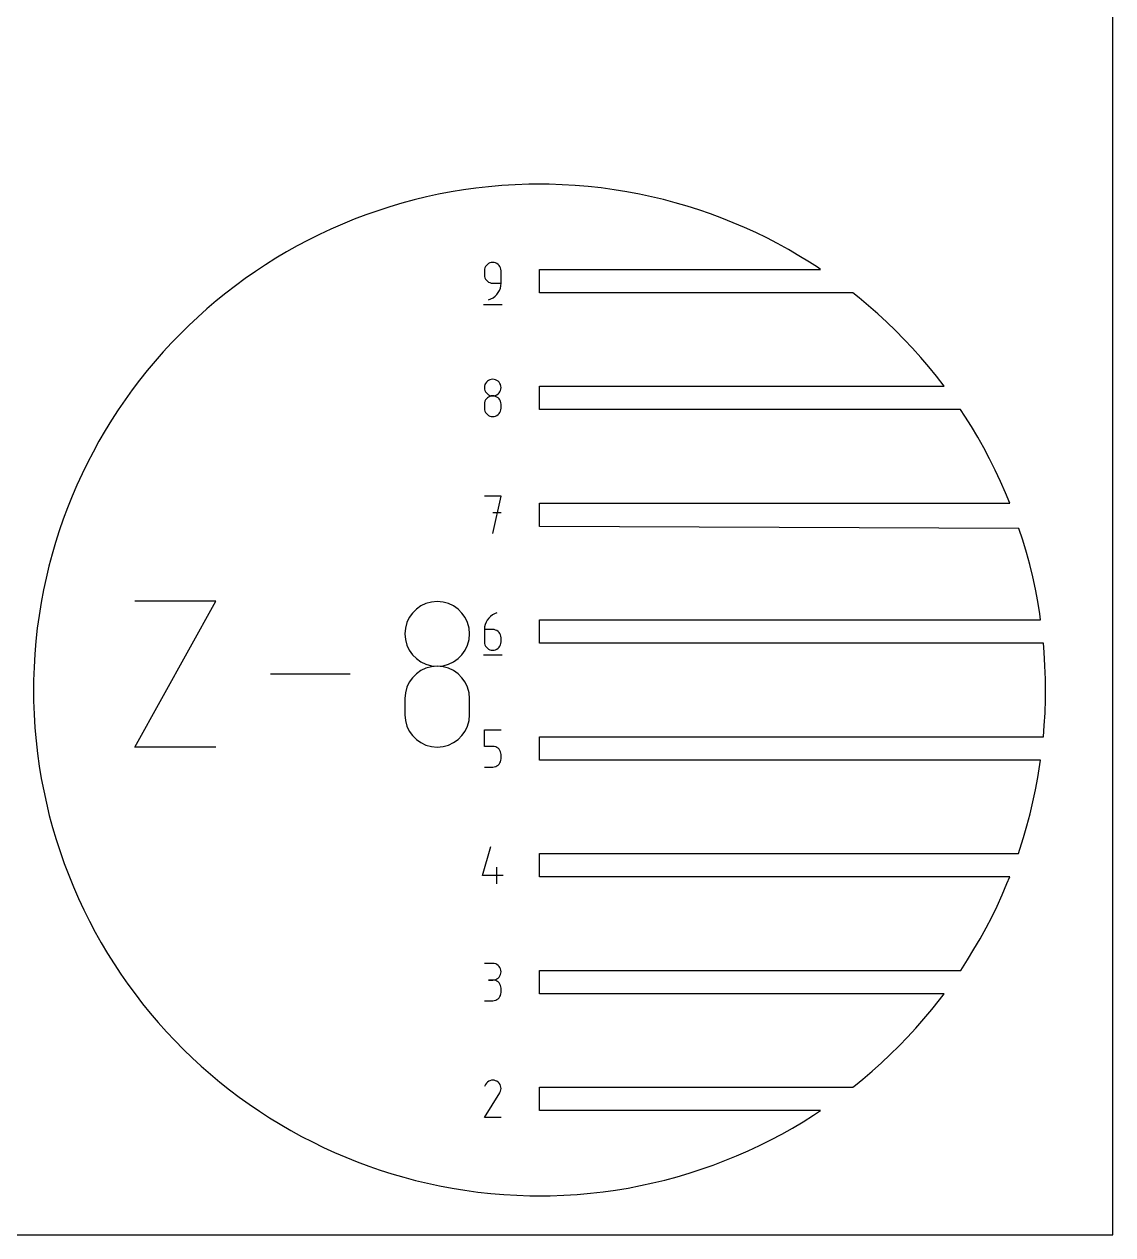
# Model space of a CAD drawing. Extents: x 0 to 1000, y 0 to 1000.
# Drawn here: x 813.7 to 1000, y 0 to 207.2 of the extents above; entities that cross this region are included whole.
import ezdxf

# ---------------------------------------------------------------- set-up
doc = ezdxf.new("R2010")
doc.units = 0

msp = doc.modelspace()

# ---------------------------------------------------------------- linework, layer by layer
at = {"layer": 'annotation', "color": 1}
for p, q in [((892.809336, 165.957952), (892.668967, 165.7593)), ((892.980746, 166.12953), (892.809336, 165.957952)), ((893.179148, 166.270001), (892.980746, 166.12953)), ((893.400492, 166.375331), (893.179148, 166.270001)), ((893.640727, 166.441487), (893.400492, 166.375331)), ((893.895804, 166.464435), (893.640727, 166.441487)), ((894.15141, 166.441487), (893.895804, 166.464435)), ((893.895804, 166.464435), (893.895804, 166.464435)), ((894.391926, 166.375331), (894.15141, 166.441487)), ((894.613352, 166.270001), (894.391926, 166.375331)), ((894.811687, 166.12953), (894.613352, 166.270001)), ((894.982933, 165.957952), (894.811687, 166.12953)), ((895.123087, 165.7593), (894.982933, 165.957952)), ((892.497553, 165.296906), (892.474607, 165.041232)), ((892.474607, 165.041232), (892.474607, 164.32963)), ((892.474607, 164.32963), (892.474607, 164.32963)), ((892.474607, 164.32963), (892.497553, 164.07397)), ((892.563689, 165.537607), (892.497553, 165.296906)), ((892.497553, 164.07397), (892.563689, 163.833306)), ((892.668967, 165.7593), (892.563689, 165.537607)), ((892.563689, 163.833306), (892.668967, 163.611666)), ((895.22815, 165.537607), (895.123087, 165.7593)), ((895.294121, 165.296906), (895.22815, 165.537607)), ((895.317001, 165.041232), (895.294121, 165.296906)), ((895.317001, 162.906828), (895.317001, 165.041232)), ((895.317001, 165.041232), (895.317001, 165.041232)), ((892.668967, 163.611666), (892.809336, 163.413077)), ((892.809336, 163.413077), (892.980746, 163.241566)), ((892.980746, 163.241566), (893.179148, 163.101158)), ((893.179148, 163.101158), (893.400492, 162.995882)), ((893.400492, 162.995882), (893.640727, 162.929763)), ((893.640727, 162.929763), (893.895804, 162.906828)), ((893.895804, 162.906828), (895.317001, 162.906828)), ((894.844387, 161.302165), (895.045373, 161.667772)), ((895.045373, 161.667772), (895.193707, 162.060563)), ((895.193707, 162.060563), (895.285535, 162.47532)), ((895.285535, 162.47532), (895.317001, 162.906828)), ((893.184604, 160.064435), (893.591024, 160.215887)), ((893.184604, 160.064435), (893.184604, 160.064435)), ((893.591024, 160.215887), (893.964067, 160.420602)), ((893.964067, 160.420602), (894.299879, 160.673364)), ((894.299879, 160.673364), (894.594604, 160.968957)), ((894.594604, 160.968957), (894.844387, 161.302165)), ((892.297008, 159.264435), (895.497008, 159.264435)), ((892.499264, 145.291899), (892.476332, 145.03742)), ((892.565368, 145.531669), (892.499264, 145.291899)), ((892.670602, 145.752663), (892.565368, 145.531669)), ((892.810928, 145.950814), (892.670602, 145.752663)), ((892.982306, 146.122057), (892.810928, 145.950814)), ((893.180694, 146.262324), (892.982306, 146.122057)), ((893.402054, 146.367549), (893.180694, 146.262324)), ((893.642346, 146.433667), (893.402054, 146.367549)), ((893.897528, 146.456609), (893.642346, 146.433667)), ((894.152711, 146.433667), (893.897528, 146.456609)), ((893.897528, 146.456609), (893.897528, 146.456609)), ((894.393002, 146.367549), (894.152711, 146.433667)), ((894.614362, 146.262324), (894.393002, 146.367549)), ((894.812751, 146.122057), (894.614362, 146.262324)), ((894.984128, 145.950814), (894.812751, 146.122057)), ((895.124454, 145.752663), (894.984128, 145.950814)), ((895.229689, 145.531669), (895.124454, 145.752663)), ((895.295793, 145.291899), (895.229689, 145.531669)), ((895.318725, 145.03742), (895.295793, 145.291899)), ((892.476332, 145.03742), (892.476332, 145.03742)), ((892.476332, 145.03742), (892.499277, 144.781745)), ((892.499277, 144.781745), (892.565414, 144.541045)), ((892.565414, 144.541045), (892.670691, 144.319352)), ((892.810928, 143.107802), (892.670602, 142.9092)), ((892.670691, 144.319352), (892.81106, 144.120699)), ((892.982306, 143.279347), (892.810928, 143.107802)), ((892.81106, 144.120699), (892.982471, 143.949121)), ((893.180694, 143.419797), (892.982306, 143.279347)), ((892.982471, 143.949121), (893.180873, 143.80865)), ((893.402054, 143.525117), (893.180694, 143.419797)), ((893.180873, 143.80865), (893.402216, 143.70332)), ((893.642346, 143.591269), (893.402054, 143.525117)), ((893.402216, 143.70332), (893.642451, 143.637164)), ((893.897528, 143.614216), (893.642346, 143.591269)), ((893.642451, 143.637164), (893.897528, 143.614216)), ((893.897528, 143.614216), (894.152605, 143.637164)), ((894.152711, 143.591282), (893.897528, 143.614216)), ((893.897528, 143.614216), (893.897528, 143.614216)), ((893.897528, 143.614216), (893.897528, 143.614216)), ((894.152605, 143.637164), (894.392841, 143.70332)), ((894.393002, 143.525163), (894.152711, 143.591282)), ((894.392841, 143.70332), (894.614184, 143.80865)), ((894.614362, 143.419886), (894.393002, 143.525163)), ((894.614184, 143.80865), (894.812586, 143.949121)), ((894.812751, 143.279479), (894.614362, 143.419886)), ((894.812586, 143.949121), (894.983996, 144.120699)), ((894.984128, 143.107967), (894.812751, 143.279479)), ((894.983996, 144.120699), (895.124365, 144.319352)), ((895.124454, 142.909378), (894.984128, 143.107967)), ((895.124365, 144.319352), (895.229643, 144.541045)), ((895.229643, 144.541045), (895.295779, 144.781745)), ((895.295779, 144.781745), (895.318725, 145.03742)), ((895.318725, 145.03742), (895.318725, 145.03742)), ((892.499264, 142.446969), (892.476332, 142.191414)), ((892.476332, 142.191414), (892.476332, 141.483425)), ((892.476332, 141.483425), (892.476332, 141.483425)), ((892.476332, 141.483425), (892.499277, 141.227888)), ((892.565368, 142.687577), (892.499264, 142.446969)), ((892.499277, 141.227888), (892.565414, 140.987556)), ((892.670602, 142.9092), (892.565368, 142.687577)), ((892.565414, 140.987556), (892.670691, 140.766397)), ((895.124365, 140.766397), (895.229643, 140.987556)), ((895.229689, 142.687738), (895.124454, 142.909378)), ((895.229643, 140.987556), (895.295779, 141.227888)), ((895.295793, 142.447075), (895.229689, 142.687738)), ((895.295779, 141.227888), (895.318725, 141.483425)), ((895.318725, 142.191414), (895.295793, 142.447075)), ((895.318725, 141.483425), (895.318725, 142.191414)), ((895.318725, 142.191414), (895.318725, 142.191414)), ((892.670691, 140.766397), (892.81106, 140.568378)), ((892.81106, 140.568378), (892.982471, 140.397466)), ((892.982471, 140.397466), (893.180873, 140.257628)), ((893.180873, 140.257628), (893.402216, 140.152833)), ((893.402216, 140.152833), (893.642451, 140.087046)), ((893.642451, 140.087046), (893.897528, 140.064235)), ((893.897528, 140.064235), (894.152605, 140.087046)), ((893.897528, 140.064235), (893.897528, 140.064235)), ((894.152605, 140.087046), (894.392841, 140.152833)), ((894.392841, 140.152833), (894.614184, 140.257628)), ((894.614184, 140.257628), (894.812586, 140.397466)), ((894.812586, 140.397466), (894.983996, 140.568378)), ((894.983996, 140.568378), (895.124365, 140.766397)), ((895.323826, 126.464436), (892.47782, 126.464436)), ((893.901024, 120.064436), (895.323826, 126.464436)), ((895.323826, 123.614417), (893.901024, 123.614417)), ((832.663914, 83.499657), (846.513164, 108.442072)), ((846.513164, 108.442072), (832.663914, 108.442072)), ((882.465834, 108.064481), (881.603139, 107.654391)), ((883.40231, 108.322156), (882.465834, 108.064481)), ((884.396822, 108.41157), (883.40231, 108.322156)), ((885.391334, 108.322156), (884.396822, 108.41157)), ((884.396822, 108.41157), (884.396822, 108.41157)), ((886.32781, 108.064481), (885.391334, 108.322156)), ((887.190505, 107.654391), (886.32781, 108.064481)), ((880.162067, 106.44036), (879.615182, 105.668114)), ((880.829968, 107.107735), (880.162067, 106.44036)), ((881.603139, 107.654391), (880.829968, 107.107735)), ((887.963676, 107.107735), (887.190505, 107.654391)), ((888.631577, 106.44036), (887.963676, 107.107735)), ((889.178462, 105.668114), (888.631577, 106.44036)), ((893.492285, 105.852549), (893.197259, 105.556272)), ((893.828516, 106.106105), (893.492285, 105.852549)), ((894.202117, 106.311785), (893.828516, 106.106105)), ((894.609254, 106.464437), (894.202117, 106.311785)), ((894.609254, 106.464437), (894.609254, 106.464437)), ((878.947433, 103.872401), (878.858061, 102.88063)), ((879.205055, 104.806845), (878.947433, 103.872401)), ((879.615182, 105.668114), (879.205055, 104.806845)), ((889.588589, 104.806845), (889.178462, 105.668114)), ((889.846211, 103.872401), (889.588589, 104.806845)), ((889.935583, 102.88063), (889.846211, 103.872401)), ((892.505919, 104.047007), (892.474449, 103.614418)), ((892.597769, 104.46264), (892.505919, 104.047007)), ((892.746166, 104.856164), (892.597769, 104.46264)), ((892.947275, 105.222426), (892.746166, 104.856164)), ((893.197259, 105.556272), (892.947275, 105.222426)), ((878.858061, 102.88063), (878.858061, 102.88063)), ((878.858061, 102.88063), (878.947485, 101.884202)), ((878.947485, 101.884202), (879.205236, 100.946132)), ((889.588408, 100.946132), (889.846159, 101.884202)), ((889.846159, 101.884202), (889.935583, 102.88063)), ((889.935583, 102.88063), (889.935583, 102.88063)), ((892.474449, 103.614418), (892.474449, 101.487239)), ((893.895646, 103.614418), (892.474449, 103.614418)), ((894.151251, 103.591607), (893.895646, 103.614418)), ((894.391767, 103.52582), (894.151251, 103.591607)), ((894.613194, 103.421024), (894.391767, 103.52582)), ((894.811529, 103.281187), (894.613194, 103.421024)), ((894.982774, 103.110275), (894.811529, 103.281187)), ((895.122929, 102.912255), (894.982774, 103.110275)), ((895.227992, 102.691096), (895.122929, 102.912255)), ((895.293963, 102.450765), (895.227992, 102.691096)), ((895.316842, 102.195228), (895.293963, 102.450765)), ((895.316842, 101.487239), (895.316842, 102.195228)), ((895.316842, 102.195228), (895.316842, 102.195228)), ((879.205236, 100.946132), (879.615529, 100.082138)), ((879.615529, 100.082138), (880.162582, 99.307939)), ((888.631062, 99.307939), (889.178115, 100.082138)), ((889.178115, 100.082138), (889.588408, 100.946132)), ((892.474449, 101.487239), (892.474449, 101.487239)), ((892.474449, 101.487239), (892.497395, 101.231578)), ((892.497395, 101.231578), (892.563531, 100.990914)), ((892.563531, 100.990914), (892.668809, 100.769275)), ((892.668809, 100.769275), (892.809178, 100.570686)), ((892.809178, 100.570686), (892.980588, 100.399174)), ((892.980588, 100.399174), (893.17899, 100.258767)), ((893.17899, 100.258767), (893.400334, 100.15349)), ((893.400334, 100.15349), (893.640569, 100.087371)), ((893.640569, 100.087371), (893.895646, 100.064437)), ((893.895646, 100.064437), (894.151251, 100.087371)), ((893.895646, 100.064437), (893.895646, 100.064437)), ((894.151251, 100.087371), (894.391767, 100.15349)), ((894.391767, 100.15349), (894.613194, 100.258767)), ((894.613194, 100.258767), (894.811529, 100.399174)), ((894.811529, 100.399174), (894.982774, 100.570686)), ((894.982774, 100.570686), (895.122929, 100.769275)), ((895.122929, 100.769275), (895.227992, 100.990914)), ((895.227992, 100.990914), (895.293963, 101.231578)), ((895.293963, 101.231578), (895.316842, 101.487239)), ((880.162582, 99.307939), (880.830612, 98.639256)), ((880.830612, 98.639256), (881.603834, 98.091806)), ((881.603834, 98.091806), (882.466465, 97.681308)), ((882.466465, 97.681308), (883.402722, 97.423482)), ((883.402722, 97.423482), (884.396822, 97.334047)), ((884.396822, 97.334047), (885.390922, 97.423482)), ((885.390922, 97.423482), (886.327179, 97.681308)), ((886.327179, 97.681308), (887.18981, 98.091806)), ((887.18981, 98.091806), (887.963032, 98.639256)), ((887.963032, 98.639256), (888.631062, 99.307939)), ((892.296449, 99.264437), (895.496449, 99.264437)), ((869.507001, 95.970864), (855.868916, 95.970864)), ((880.162067, 95.360423), (879.615182, 94.58642)), ((880.829968, 96.028976), (880.162067, 95.360423)), ((881.603139, 96.576347), (880.829968, 96.028976)), ((882.465834, 96.986804), (881.603139, 96.576347)), ((883.40231, 97.244614), (882.465834, 96.986804)), ((884.396822, 97.334047), (883.40231, 97.244614)), ((885.391334, 97.244666), (884.396822, 97.334047)), ((884.396822, 97.334047), (884.396822, 97.334047)), ((884.396822, 97.334047), (884.396822, 97.334047)), ((886.32781, 96.986984), (885.391334, 97.244666)), ((887.190505, 96.576694), (886.32781, 96.986984)), ((887.963676, 96.029491), (887.190505, 96.576694)), ((888.631577, 95.361067), (887.963676, 96.029491)), ((889.178462, 94.587115), (888.631577, 95.361067)), ((879.205055, 93.722699), (878.947433, 92.784991)), ((879.615182, 94.58642), (879.205055, 93.722699)), ((889.588589, 93.72333), (889.178462, 94.587115)), ((889.846211, 92.785403), (889.588589, 93.72333)), ((878.947433, 92.784991), (878.858061, 91.789029)), ((878.858061, 91.789029), (878.858061, 89.029816)), ((889.935583, 91.789029), (889.846211, 92.785403)), ((889.935583, 89.029816), (889.935583, 91.789029)), ((889.935583, 91.789029), (889.935583, 91.789029)), ((878.858061, 89.029816), (878.858061, 89.029816)), ((878.858061, 89.029816), (878.947485, 88.033924)), ((878.947485, 88.033924), (879.205236, 87.097292)), ((879.205236, 87.097292), (879.615529, 86.235379)), ((889.178115, 86.235379), (889.588408, 87.097292)), ((889.588408, 87.097292), (889.846159, 88.033924)), ((889.846159, 88.033924), (889.935583, 89.029816)), ((879.615529, 86.235379), (880.162582, 85.463648)), ((880.162582, 85.463648), (880.830612, 84.797561)), ((887.963032, 84.797561), (888.631062, 85.463648)), ((888.631062, 85.463648), (889.178115, 86.235379)), ((892.480062, 83.614418), (892.480062, 86.464437)), ((892.480062, 86.464437), (895.322455, 86.464437)), ((846.513164, 83.499657), (832.663914, 83.499657)), ((880.830612, 84.797561), (881.603834, 84.252578)), ((881.603834, 84.252578), (882.466465, 83.844162)), ((882.466465, 83.844162), (883.402722, 83.587774)), ((883.402722, 83.587774), (884.396822, 83.498875)), ((884.396822, 83.498875), (885.390922, 83.587774)), ((884.396822, 83.498875), (884.396822, 83.498875)), ((885.390922, 83.587774), (886.327179, 83.844162)), ((886.327179, 83.844162), (887.18981, 84.252578)), ((887.18981, 84.252578), (887.963032, 84.797561)), ((893.901259, 83.614418), (892.480062, 83.614418)), ((894.156442, 83.591608), (893.901259, 83.614418)), ((894.396733, 83.525821), (894.156442, 83.591608)), ((894.618093, 83.421025), (894.396733, 83.525821)), ((894.816482, 83.281187), (894.618093, 83.421025)), ((894.987859, 83.110275), (894.816482, 83.281187)), ((895.128185, 82.912256), (894.987859, 83.110275)), ((895.23342, 82.691097), (895.128185, 82.912256)), ((895.128096, 80.769275), (895.233373, 80.990915)), ((895.233373, 80.990915), (895.29951, 81.231578)), ((895.299523, 82.450765), (895.23342, 82.691097)), ((895.29951, 81.231578), (895.322455, 81.487239)), ((895.322455, 82.195228), (895.299523, 82.450765)), ((895.322455, 81.487239), (895.322455, 82.195228)), ((895.322455, 82.195228), (895.322455, 82.195228)), ((892.480062, 80.064437), (893.901259, 80.064437)), ((893.901259, 80.064437), (894.156336, 80.087372)), ((893.901259, 80.064437), (893.901259, 80.064437)), ((894.156336, 80.087372), (894.396571, 80.15349)), ((894.396571, 80.15349), (894.617915, 80.258767)), ((894.617915, 80.258767), (894.816316, 80.399174)), ((894.816316, 80.399174), (894.987727, 80.570686)), ((894.987727, 80.570686), (895.128096, 80.769275)), ((892.119087, 61.487239), (893.538277, 66.464438)), ((894.607486, 60.064438), (894.607486, 62.906831)), ((895.672681, 61.487239), (892.119087, 61.487239)), ((893.89938, 46.457013), (892.478184, 46.457013)), ((894.154986, 46.43407), (893.89938, 46.457013)), ((894.395502, 46.367953), (894.154986, 46.43407)), ((894.616928, 46.262728), (894.395502, 46.367953)), ((894.815264, 46.12246), (894.616928, 46.262728)), ((894.986509, 45.951218), (894.815264, 46.12246)), ((895.126663, 45.753067), (894.986509, 45.951218)), ((895.231726, 45.532073), (895.126663, 45.753067)), ((893.89938, 43.61462), (893.187779, 43.61462)), ((893.187779, 43.61462), (893.89938, 43.61462)), ((893.89938, 43.61462), (894.154986, 43.637568)), ((894.154986, 43.591677), (893.89938, 43.61462)), ((893.89938, 43.61462), (893.89938, 43.61462)), ((894.154986, 43.637568), (894.395502, 43.703724)), ((894.395502, 43.52556), (894.154986, 43.591677)), ((894.395502, 43.703724), (894.616928, 43.809054)), ((894.616928, 43.420334), (894.395502, 43.52556)), ((894.616928, 43.809054), (894.815264, 43.949525)), ((894.815264, 43.949525), (894.986509, 44.121103)), ((894.986509, 44.121103), (895.126663, 44.319755)), ((895.126663, 44.319755), (895.231726, 44.541448)), ((895.297697, 45.292303), (895.231726, 45.532073)), ((895.231726, 44.541448), (895.297697, 44.782149)), ((895.320577, 45.037823), (895.297697, 45.292303)), ((895.297697, 44.782149), (895.320577, 45.037823)), ((895.320577, 45.037823), (895.320577, 45.037823)), ((894.815264, 43.280067), (894.616928, 43.420334)), ((894.986509, 43.108825), (894.815264, 43.280067)), ((895.126663, 42.910674), (894.986509, 43.108825)), ((895.231726, 42.68968), (895.126663, 42.910674)), ((895.297697, 42.44991), (895.231726, 42.68968)), ((895.320577, 42.19543), (895.297697, 42.44991)), ((895.297697, 41.229243), (895.320577, 41.483828)), ((895.320577, 41.483828), (895.320577, 42.19543)), ((895.320577, 42.19543), (895.320577, 42.19543)), ((892.478184, 40.064639), (893.89938, 40.064639)), ((893.89938, 40.064639), (894.154986, 40.087568)), ((893.89938, 40.064639), (893.89938, 40.064639)), ((894.154986, 40.087568), (894.395502, 40.153652)), ((894.395502, 40.153652), (894.616928, 40.258835)), ((894.616928, 40.258835), (894.815264, 40.399059)), ((894.815264, 40.399059), (894.986509, 40.570268)), ((894.986509, 40.570268), (895.126663, 40.768406)), ((895.126663, 40.768406), (895.231726, 40.989417)), ((895.231726, 40.989417), (895.297697, 41.229243)), ((892.670143, 25.752785), (892.483513, 25.394776)), ((892.818249, 25.962801), (892.670143, 25.752785)), ((892.995943, 26.138116), (892.818249, 25.962801)), ((893.19782, 26.277325), (892.995943, 26.138116)), ((893.418477, 26.379026), (893.19782, 26.277325)), ((893.652509, 26.441813), (893.418477, 26.379026)), ((893.894512, 26.464282), (893.652509, 26.441813)), ((894.139082, 26.445031), (893.894512, 26.464282)), ((894.380814, 26.382655), (894.139082, 26.445031)), ((894.614304, 26.27575), (894.380814, 26.382655)), ((894.823137, 26.127459), (894.614304, 26.27575)), ((894.614304, 26.27575), (894.614304, 26.27575)), ((894.997743, 25.949511), (894.823137, 26.127459)), ((895.136571, 25.747359), (894.997743, 25.949511)), ((895.238068, 25.526458), (895.136571, 25.747359)), ((895.300681, 25.29226), (895.238068, 25.526458)), ((895.322859, 25.050221), (895.300681, 25.29226)), ((895.303048, 24.805793), (895.322859, 25.050221)), ((892.4795, 20.064386), (895.105964, 24.292657)), ((895.105964, 24.292657), (895.109104, 24.296542)), ((895.105964, 24.292657), (895.105964, 24.292657)), ((895.109104, 24.296542), (895.112115, 24.30046)), ((895.112115, 24.30046), (895.115017, 24.304445)), ((895.115017, 24.304445), (895.117829, 24.308528)), ((895.117829, 24.308528), (895.120573, 24.312744)), ((895.120573, 24.312744), (895.123267, 24.317125)), ((895.123267, 24.317125), (895.125931, 24.321704)), ((895.125931, 24.321704), (895.128585, 24.326514)), ((895.128585, 24.326514), (895.131249, 24.331588)), ((895.131249, 24.331588), (895.239695, 24.564431)), ((895.131249, 24.331588), (895.131249, 24.331588)), ((895.239695, 24.564431), (895.303048, 24.805793)), ((895.321893, 20.064386), (892.4795, 20.064386))]:
    msp.add_line(p, q, dxfattribs=at)
at = {"layer": 'boundary', "color": 5}
for p, q in [((886.756602, 178.522607), (884.63723, 178.118887)), ((888.885374, 178.8734), (886.756602, 178.522607)), ((891.022226, 179.171042), (888.885374, 178.8734)), ((893.183563, 179.416805), (891.022226, 179.171042)), ((895.433271, 179.614447), (893.183563, 179.416805)), ((897.749444, 179.756706), (895.433271, 179.614447)), ((900.068596, 179.836847), (897.749444, 179.756706)), ((902.144781, 179.85973), (900.068596, 179.836847)), ((903.542522, 179.84081), (902.144781, 179.85973)), ((905.801223, 179.768752), (903.542522, 179.84081)), ((908.007219, 179.640887), (905.801223, 179.768752)), ((910.235981, 179.454306), (908.007219, 179.640887)), ((912.461995, 179.209925), (910.235981, 179.454306)), ((914.67432, 178.909071), (912.461995, 179.209925)), ((916.867361, 178.553187), (914.67432, 178.909071)), ((919.017375, 178.148283), (916.867361, 178.553187)), ((878.348638, 176.592841), (876.279952, 175.980256)), ((880.431942, 177.153706), (878.348638, 176.592841)), ((882.528573, 177.662491), (880.431942, 177.153706)), ((884.63723, 178.118887), (882.528573, 177.662491)), ((921.069316, 177.708541), (919.017375, 178.148283)), ((923.110001, 177.219193), (921.069316, 177.708541)), ((925.138224, 176.680546), (923.110001, 177.219193)), ((927.152802, 176.092911), (925.138224, 176.680546)), ((872.191564, 174.601446), (870.174405, 173.836078)), ((874.227168, 175.316318), (872.191564, 174.601446)), ((876.279952, 175.980256), (874.227168, 175.316318)), ((929.152545, 175.456619), (927.152802, 176.092911)), ((931.136287, 174.772066), (929.152545, 175.456619)), ((933.10285, 174.039637), (931.136287, 174.772066)), ((866.200401, 172.155799), (864.246028, 171.241934)), ((868.176934, 173.020694), (866.200401, 172.155799)), ((870.174405, 173.836078), (868.176934, 173.020694)), ((935.051092, 173.259766), (933.10285, 174.039637)), ((936.979863, 172.432917), (935.051092, 173.259766)), ((938.888031, 171.559572), (936.979863, 172.432917)), ((862.315027, 170.279655), (860.438013, 169.285825)), ((864.246028, 171.241934), (862.315027, 170.279655)), ((940.774472, 170.640239), (938.888031, 171.559572)), ((942.638084, 169.675462), (940.774472, 170.640239)), ((858.604956, 168.25711), (856.800394, 167.185948)), ((860.438013, 169.285825), (858.604956, 168.25711)), ((944.477771, 168.665811), (942.638084, 169.675462)), ((946.292451, 167.61188), (944.477771, 168.665811)), ((855.022315, 166.071368), (853.271766, 164.914035)), ((856.800394, 167.185948), (855.022315, 166.071368)), ((948.081056, 166.514272), (946.292451, 167.61188)), ((949.475372, 165.621494), (948.081056, 166.514272)), ((853.271766, 164.914035), (851.549786, 163.714621)), ((901.897008, 161.264435), (901.897008, 165.264435)), ((901.897008, 165.264435), (950.004335, 165.264435)), ((950.004335, 165.264435), (949.475372, 165.621494)), ((849.857366, 162.473822), (848.195521, 161.192382)), ((851.549786, 163.714621), (849.857366, 162.473822)), ((846.565204, 159.87105), (844.967398, 158.510592)), ((848.195521, 161.192382), (846.565204, 159.87105)), ((955.508399, 161.264435), (901.897008, 161.264435)), ((956.596796, 160.394732), (955.508399, 161.264435)), ((958.207485, 159.049546), (956.596796, 160.394732)), ((844.967398, 158.510592), (843.403021, 157.111814)), ((959.785098, 157.665731), (958.207485, 159.049546)), ((961.328722, 156.244081), (959.785098, 157.665731)), ((841.873008, 155.675547), (840.378241, 154.202612)), ((843.403021, 157.111814), (841.873008, 155.675547)), ((962.837444, 154.785452), (961.328722, 156.244081)), ((840.378241, 154.202612), (838.919608, 152.693901)), ((964.310365, 153.290684), (962.837444, 154.785452)), ((838.919608, 152.693901), (837.497963, 151.150279)), ((965.746645, 151.760668), (964.310365, 153.290684)), ((967.145413, 150.196297), (965.746645, 151.760668)), ((836.114139, 149.572664), (834.768962, 147.961971)), ((837.497963, 151.150279), (836.114139, 149.572664)), ((968.50587, 148.598483), (967.145413, 150.196297)), ((834.768962, 147.961971), (833.463197, 146.319159)), ((969.827205, 146.968169), (968.50587, 148.598483)), ((833.463197, 146.319159), (832.197638, 144.645184)), ((901.898331, 141.264436), (901.898331, 145.264436)), ((901.898331, 145.264436), (971.139686, 145.264436)), ((971.139686, 145.264436), (969.827205, 146.968169)), ((832.197638, 144.645184), (830.973006, 142.941041)), ((829.790037, 141.207712), (828.649416, 139.446231)), ((830.973006, 142.941041), (829.790037, 141.207712)), ((973.968336, 141.264436), (901.898331, 141.264436)), ((974.706197, 140.141377), (973.968336, 141.264436)), ((828.649416, 139.446231), (827.551815, 137.657627)), ((975.820774, 138.363299), (974.706197, 140.141377)), ((827.551815, 137.657627), (826.497873, 135.842946)), ((976.891926, 136.558735), (975.820774, 138.363299)), ((826.497873, 135.842946), (825.488227, 134.003266)), ((977.920646, 134.725676), (976.891926, 136.558735)), ((978.914482, 132.848659), (977.920646, 134.725676)), ((825.488227, 134.003266), (824.52345, 132.139651)), ((979.876756, 130.917663), (978.914482, 132.848659)), ((824.52345, 132.139651), (823.604118, 130.253211)), ((980.790625, 128.963289), (979.876756, 130.917663)), ((823.604118, 130.253211), (822.730772, 128.345042)), ((981.65552, 126.986755), (980.790625, 128.963289)), ((821.903923, 126.41627), (821.124051, 124.468027)), ((822.730772, 128.345042), (821.903923, 126.41627)), ((982.364844, 125.264436), (981.65552, 126.986755)), ((821.124051, 124.468027), (820.391628, 122.501463)), ((901.901826, 121.264436), (901.901826, 125.264436)), ((901.901826, 125.264436), (982.364844, 125.264436)), ((820.391628, 122.501463), (819.70707, 120.517726)), ((819.70707, 120.517726), (819.070779, 118.51798)), ((983.951139, 120.936521), (901.901826, 121.264436)), ((984.615073, 118.88374), (983.951139, 120.936521)), ((819.070779, 118.51798), (818.483138, 116.503406)), ((985.227673, 116.815053), (984.615073, 118.88374)), ((818.483138, 116.503406), (817.944495, 114.47518)), ((985.788531, 114.73175), (985.227673, 116.815053)), ((817.944495, 114.47518), (817.455153, 112.434498)), ((986.297317, 112.635116), (985.788531, 114.73175)), ((817.455153, 112.434498), (817.015411, 110.382557)), ((986.753713, 110.526461), (986.297317, 112.635116)), ((817.015411, 110.382557), (816.610502, 108.232542)), ((987.157429, 108.407088), (986.753713, 110.526461)), ((816.610502, 108.232542), (816.254617, 106.039502)), ((987.508222, 106.278317), (987.157429, 108.407088)), ((816.254617, 106.039502), (815.953764, 103.827174)), ((987.654888, 105.264437), (987.508222, 106.278317)), ((815.953764, 103.827174), (815.709383, 101.601163)), ((901.896449, 101.264437), (901.896449, 105.264437)), ((901.896449, 105.264437), (987.654888, 105.264437)), ((815.709383, 101.601163), (815.522801, 99.372401)), ((988.118627, 101.264437), (901.896449, 101.264437)), ((988.249273, 99.730421), (988.118627, 101.264437)), ((988.391534, 97.414248), (988.249273, 99.730421)), ((815.522801, 99.372401), (815.394935, 97.166405)), ((988.471669, 95.095096), (988.391534, 97.414248)), ((815.394935, 97.166405), (815.322879, 94.907704)), ((815.322879, 94.907704), (815.303959, 93.509962)), ((815.303959, 93.509962), (815.326841, 91.433779)), ((988.494554, 93.018912), (988.471669, 95.095096)), ((815.326841, 91.433779), (815.406982, 89.114626)), ((988.40358, 89.362469), (988.475636, 91.62117)), ((988.475636, 91.62117), (988.494554, 93.018912)), ((815.406982, 89.114626), (815.549237, 86.798453)), ((988.275708, 87.156474), (988.40358, 89.362469)), ((988.12424, 85.264437), (988.275708, 87.156474)), ((815.549237, 86.798453), (815.746883, 84.548745)), ((901.902062, 81.264437), (901.902062, 85.264437)), ((901.902062, 85.264437), (988.12424, 85.264437)), ((815.746883, 84.548745), (815.992647, 82.387409)), ((815.992647, 82.387409), (816.290293, 80.250557)), ((987.65722, 81.264437), (901.902062, 81.264437)), ((987.5439, 80.489372), (987.65722, 81.264437)), ((816.290293, 80.250557), (816.641087, 78.121785)), ((987.188019, 78.296331), (987.5439, 80.489372)), ((816.641087, 78.121785), (817.044802, 76.002413)), ((986.783103, 76.146318), (987.188019, 78.296331)), ((817.044802, 76.002413), (817.501198, 73.893756)), ((986.343358, 74.094376), (986.783103, 76.146318)), ((817.501198, 73.893756), (818.009978, 71.797126)), ((985.854016, 72.053695), (986.343358, 74.094376)), ((818.009978, 71.797126), (818.570839, 69.713819)), ((985.315373, 70.02547), (985.854016, 72.053695)), ((818.570839, 69.713819), (819.183437, 67.645134)), ((984.727731, 68.010895), (985.315373, 70.02547)), ((819.183437, 67.645134), (819.847371, 65.592352)), ((984.091446, 66.01115), (984.727731, 68.010895)), ((819.847371, 65.592352), (820.562243, 63.556748)), ((901.896687, 61.264438), (901.896687, 65.264438)), ((901.896687, 65.264438), (983.838035, 65.264438)), ((983.838035, 65.264438), (984.091446, 66.01115)), ((820.562243, 63.556748), (821.327609, 61.539584)), ((821.327609, 61.539584), (822.142995, 59.542119)), ((982.360378, 61.264437), (901.896687, 61.264438)), ((981.067738, 58.183832), (981.894588, 60.112602)), ((981.894588, 60.112602), (982.360378, 61.264437)), ((822.142995, 59.542119), (823.00789, 57.565585)), ((980.194392, 56.275666), (981.067738, 58.183832)), ((823.00789, 57.565585), (823.921755, 55.611213)), ((979.275061, 54.389222), (980.194392, 56.275666)), ((823.921755, 55.611213), (824.884029, 53.680215)), ((978.310288, 52.52561), (979.275061, 54.389222)), ((824.884029, 53.680215), (825.877865, 51.8032)), ((977.300637, 50.685925), (978.310288, 52.52561)), ((825.877865, 51.8032), (826.906584, 49.970139)), ((826.906584, 49.970139), (827.97774, 48.165576)), ((976.246695, 48.871246), (977.300637, 50.685925)), ((827.97774, 48.165576), (829.092318, 46.3875)), ((975.149098, 47.082643), (976.246695, 48.871246)), ((829.092318, 46.3875), (830.249654, 44.636955)), ((973.970189, 45.264438), (974.25632, 45.688327)), ((974.25632, 45.688327), (975.149098, 47.082643)), ((830.249654, 44.636955), (831.449072, 42.914968)), ((901.900183, 41.264438), (901.900183, 45.264438)), ((901.900183, 45.264438), (973.970189, 45.264438)), ((831.449072, 42.914968), (832.689862, 41.222555)), ((832.689862, 41.222555), (833.971307, 39.560704)), ((833.971307, 39.560704), (835.292645, 37.930395)), ((971.137666, 41.264438), (901.900183, 41.264438)), ((969.029554, 38.566903), (970.335314, 40.209714)), ((970.335314, 40.209714), (971.137666, 41.264438)), ((835.292645, 37.930395), (836.653096, 36.332581)), ((967.684375, 36.956215), (969.029554, 38.566903)), ((836.653096, 36.332581), (838.051872, 34.768212)), ((964.878907, 33.834974), (966.300548, 35.378593)), ((966.300548, 35.378593), (967.684375, 36.956215)), ((838.051872, 34.768212), (839.488147, 33.238189)), ((839.488147, 33.238189), (840.961072, 31.743421)), ((963.42027, 32.326256), (964.878907, 33.834974)), ((840.961072, 31.743421), (842.46979, 30.284793)), ((961.925507, 30.853331), (963.42027, 32.326256)), ((842.46979, 30.284793), (844.013413, 28.863147)), ((958.831112, 28.018283), (960.395488, 29.417056)), ((960.395488, 29.417056), (961.925507, 30.853331)), ((844.013413, 28.863147), (845.591026, 27.479328)), ((845.591026, 27.479328), (847.201714, 26.134142)), ((957.233307, 26.65783), (958.831112, 28.018283)), ((847.201714, 26.134142), (848.844525, 24.828382)), ((901.901499, 21.264438), (901.901499, 25.264438)), ((901.901499, 25.264438), (955.510532, 25.264438)), ((955.510532, 25.264438), (955.952412, 25.608786)), ((955.952412, 25.608786), (957.233307, 26.65783)), ((848.844525, 24.828382), (850.5185, 23.562823)), ((850.5185, 23.562823), (852.222651, 22.338191)), ((852.222651, 22.338191), (853.955975, 21.155215)), ((853.955975, 21.155215), (855.717455, 20.014598)), ((950.002589, 21.264439), (901.901499, 21.264438)), ((948.776195, 20.457501), (950.002589, 21.264439)), ((855.717455, 20.014598), (857.506064, 18.917)), ((857.506064, 18.917), (859.320741, 17.863059)), ((945.193559, 18.27177), (946.998121, 19.342925)), ((946.998121, 19.342925), (948.776195, 20.457501)), ((859.320741, 17.863059), (861.160426, 16.853413)), ((861.160426, 16.853413), (863.024038, 15.888636)), ((941.483483, 16.249214), (943.360497, 17.243049)), ((943.360497, 17.243049), (945.193559, 18.27177)), ((863.024038, 15.888636), (864.910479, 14.969306)), ((864.910479, 14.969306), (866.818647, 14.095957)), ((937.59811, 14.373073), (939.552482, 15.286943)), ((939.552482, 15.286943), (941.483483, 16.249214)), ((866.818647, 14.095957), (868.747419, 13.269109)), ((868.747419, 13.269109), (870.69566, 12.489242)), ((870.69566, 12.489242), (872.662228, 11.756808)), ((931.606946, 11.927433), (933.624106, 12.6928)), ((933.624106, 12.6928), (935.621576, 13.508181)), ((935.621576, 13.508181), (937.59811, 14.373073)), ((872.662228, 11.756808), (874.645965, 11.072256)), ((874.645965, 11.072256), (876.64571, 10.435969)), ((876.64571, 10.435969), (878.660287, 9.848328)), ((925.449871, 9.936028), (927.518556, 10.548623)), ((927.518556, 10.548623), (929.571342, 11.212562)), ((929.571342, 11.212562), (931.606946, 11.927433)), ((878.660287, 9.848328), (880.688511, 9.309685)), ((880.688511, 9.309685), (882.729193, 8.820338)), ((882.729193, 8.820338), (884.781135, 8.380591)), ((884.781135, 8.380591), (886.931149, 7.975683)), ((917.041907, 8.006267), (919.161279, 8.409993)), ((919.161279, 8.409993), (921.269938, 8.866379)), ((921.269938, 8.866379), (923.366569, 9.375163)), ((923.366569, 9.375163), (925.449871, 9.936028)), ((886.931149, 7.975683), (889.124189, 7.619801)), ((889.124189, 7.619801), (891.336516, 7.318946)), ((891.336516, 7.318946), (893.562529, 7.074573)), ((893.562529, 7.074573), (895.791292, 6.887993)), ((895.791292, 6.887993), (897.997286, 6.760126)), ((897.997286, 6.760126), (900.255988, 6.68807)), ((900.255988, 6.68807), (901.65373, 6.669148)), ((901.65373, 6.669148), (903.729913, 6.692032)), ((903.729913, 6.692032), (906.049066, 6.772171)), ((906.049066, 6.772171), (908.365239, 6.914425)), ((908.365239, 6.914425), (910.614948, 7.112074)), ((910.614948, 7.112074), (912.776284, 7.357825)), ((912.776284, 7.357825), (914.913135, 7.655474)), ((914.913135, 7.655474), (917.041907, 8.006267))]:
    msp.add_line(p, q, dxfattribs=at)
at = {"layer": 'frame', "color": 5}
for p, q in [((1000, 0), (1000, 1000)), ((0, 0), (1000, 0))]:
    msp.add_line(p, q, dxfattribs=at)

doc.saveas('drawing.dxf')
